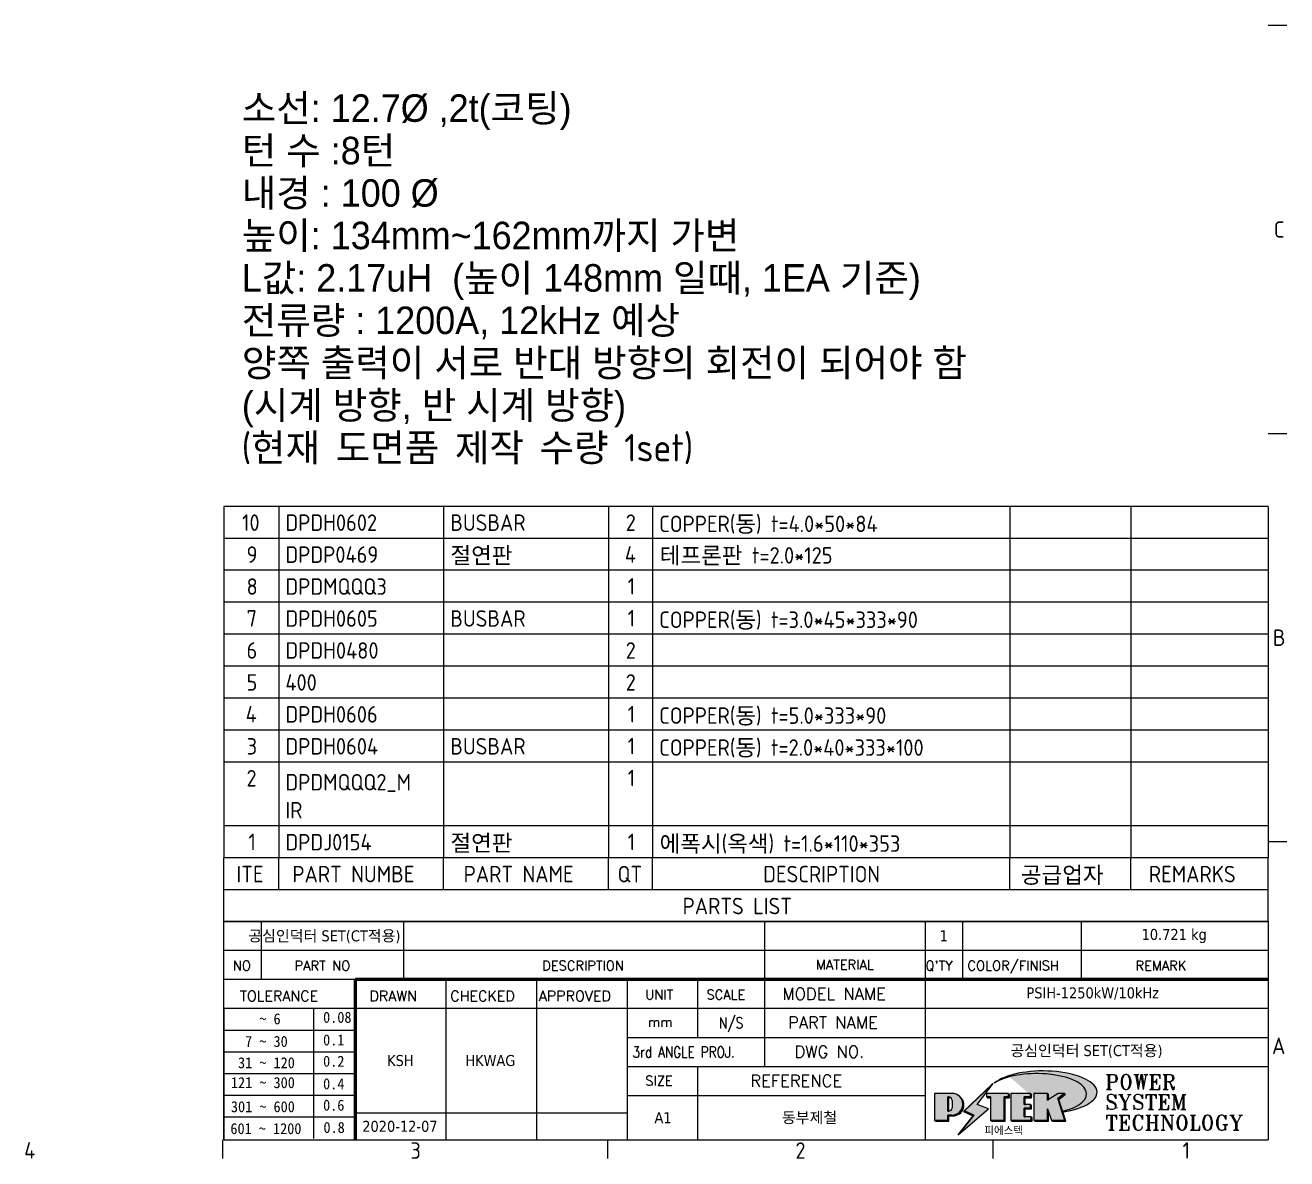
# Model space of a CAD drawing. Header units: millimetres. Extents: x 0 to 2102, y 0 to 1485.
# Drawn here: x 1487 to 2061, y 41 to 557 of the extents above; entities that cross this region are included whole.
import ezdxf
from ezdxf.enums import TextEntityAlignment as Align

# ---------------------------------------------------------------- set-up
doc = ezdxf.new("R2010")
doc.units = ezdxf.units.MM
doc.header["$LTSCALE"] = 2.5
doc.layers.get('0').update_dxf_attribs({"color": 3, "lineweight": 5})
for name, color, linetype, lineweight in [('경계(ISO)', 7, 'Continuous', 5), ('기호(ISO)', 5, 'Continuous', 5), ('제목(ISO)', 5, 'Continuous', 5), ('해치(ISO)', 7, 'Continuous', 5)]:
    doc.layers.add(name, color=color, linetype=linetype, lineweight=lineweight)
doc.styles.add('HAN_291', font='')
doc.styles.add('HAN_370', font='', dxfattribs={"width": 2})
doc.styles.add('RC_284', font='ROMANC.shx')
doc.styles.add('RC_287', font='ROMANC.shx')
doc.styles.add('RC_292', font='ROMANC.shx')
doc.styles.add('ROMANT_294', font='romant.shx')
doc.styles.add('문자 텍스트_PSTEK_POSCO', font='isocp.shx')
doc.styles.add('텍스트 스타일198', font='tahoma.ttf')
doc.styles.add('텍스트 스타일333', font='ROMANC.shx', dxfattribs={"width": 0.800000011920929})
doc.styles.get('HAN_291').set_extended_font_data('GulimChe')
doc.styles.get('HAN_370').set_extended_font_data('GulimChe')

# ---------------------------------------------------------------- blocks, each defined once
blk = doc.blocks.new('경계 Default Border')
at = {"layer": '경계(ISO)'}
for p, q in [((820.9999847412109, 222.7499961853027), (824.4000244140625, 222.7499961853027)), ((820.9999847412109, 148.5000038146973), (824.4000244140625, 148.5000038146973)), ((820.9999847412109, 74.25000190734863), (824.4000244140625, 74.25000190734863)), ((630.7500076293945, 20), (630.7500076293945, 16.59999966621399)), ((700.8333587646484, 20), (700.8333587646484, 16.59999966621399)), ((770.9166717529297, 20), (770.9166717529297, 16.59999966621399))]:
    blk.add_line(p, q, dxfattribs=at)
at = {"layer": '경계(ISO)', "color": 2, "char_height": 3.00000011920929, "attachment_point": 7, "style": '문자 텍스트_PSTEK_POSCO'}
for s, insert in [('C', (822.0445395201643, 184.0963944559917)), ('B', (821.878270202895, 109.8463944559917)), ('A', (821.7144008173592, 35.61784856929444)), ('4', (594.6818034641451, 16.59999988079071)), ('3', (664.9602061896203, 16.57139439638704)), ('2', (735.0027394168841, 16.57139439638704)), ('1', (805.4443994374815, 16.59999988079071))]:
    blk.add_mtext(s, dxfattribs=dict(at, insert=insert))
blk = doc.blocks.new('제목 블록 PSTEK')
for color, points in [(252, [(317.2195697678507, 17.0593801673321), (322.0326348870767, 21.62682475217465), (322.2781991042243, 21.94392121864296), (317.0471853425802, 16.97985676345368), (318.7512090904202, 16.1899260703855), (316.0018030350395, 12.71868385740789), (316.3356552234328, 13.00206718743325), (318.9235935156908, 16.2694494742633)]), (5, [(321.6183518841322, 17.4193704504104), (319.5281351041078, 18.24969419629727), (322.4505835294948, 22.02344462252142), (317.2195697678507, 17.0593801673321), (318.9235935156908, 16.2694494742633), (316.1741874603099, 12.79820726128571)]), (1, [(324.4839107253602, 19.60711530335299), (325.2419748254881, 19.60711530335299), (325.2419748254881, 20.25857663940324), (321.2266040451076, 20.25857663940324), (321.2266040451076, 19.60711530335299), (321.9846681452406, 19.60711530335299), (321.9846681452406, 15.3430047401139), (324.4839107253602, 15.3430047401139)]), (252, [(321.9846681452406, 19.60711530335299), (321.4042753185749, 19.60711530335299), (321.4042753185749, 19.45905590879572), (321.9846681452406, 19.45905590879572)]), (252, [(324.6615819988275, 19.45905590879572), (325.4196460989604, 19.45905590879572), (325.4196460989604, 20.11051724484596), (325.2419748254881, 20.11051724484596), (325.2419748254881, 19.60711530335299), (324.4839107253602, 19.60711530335299), (324.4839107253602, 15.3430047401139), (322.1623394187076, 15.3430047401139), (322.1623394187076, 15.19494534555726), (324.6615819988275, 15.19494534555726)]), (1, [(329.2277337269622, 20.25857663940324), (325.65654113025, 20.25857663940324), (325.65654113025, 15.3430047401139), (329.3580259941756, 15.3430047401139), (329.3580259941756, 15.9944660761648), (328.1137701654877, 15.9944660761648), (328.1137701654877, 17.56360607323003), (329.2277337269622, 17.56360607323003), (329.2277337269622, 18.25543873810179), (328.1137701654877, 18.25543873810179), (328.1137701654877, 19.60711530335299), (329.2277337269622, 19.60711530335299)]), (252, [(328.2914414389548, 19.45905590879572), (329.4054050004294, 19.45905590879572), (329.4054050004294, 20.11051724484596), (329.2277337269622, 20.11051724484596), (329.2277337269622, 19.60711530335299), (328.1137701654877, 19.60711530335299), (328.1137701654877, 18.25543873810179), (328.2914414389548, 18.25543873810179)]), (1, [(332.3312149849806, 20.25857663940324), (329.8592894925411, 20.25857663940324), (329.8592894925411, 15.3430047401139), (332.3312149849806, 15.3430047401139), (332.3312149849806, 17.4318630164523), (333.0701931098801, 15.3430047401139), (335.4855464857051, 15.3430047401139), (334.2514536401189, 19.30614745124769), (335.4379594596742, 20.25857663940324), (334.3071782107978, 20.25857663940324), (332.3312149849806, 18.99741471888304)]), (252, [(332.5088862584528, 20.1105172448466), (332.3312149849806, 20.1105172448466), (332.3312149849806, 18.99741471888368), (332.5088862584528, 19.11081371413894)]), (252, [(335.6156307331414, 20.11051724484596), (335.2535118015555, 20.11051724484596), (334.2514536401189, 19.30614745124769), (335.4855464857051, 15.3430047401139), (333.1954852176545, 15.3430047401139), (333.2478643833523, 15.19494534555726), (335.6632177591723, 15.19494534555726), (334.4291249135862, 19.15808805669106)]), (252, [(328.2914414389548, 17.41554667867274), (329.4054050004294, 17.41554667867274), (329.4054050004294, 18.10737934354514), (329.2277337269622, 18.10737934354514), (329.2277337269622, 17.56360607323003), (328.1137701654877, 17.56360607323003), (328.1137701654877, 15.9944660761648), (328.2914414389548, 15.9944660761648)]), (252, [(332.5088862584528, 16.92964231796647), (332.3312149849806, 17.43186301645164), (332.3312149849806, 15.3430047401139), (330.0369607660135, 15.3430047401139), (330.0369607660135, 15.19494534555726), (332.5088862584528, 15.19494534555726)]), (252, [(329.5356972676428, 15.8464066816075), (329.3580259941756, 15.8464066816075), (329.3580259941756, 15.3430047401139), (325.8342124037171, 15.3430047401139), (325.8342124037171, 15.19494534555726), (329.5356972676428, 15.19494534555726)])]:
    blk.add_hatch(color=color).paths.add_polyline_path(points)
h = blk.add_hatch(color=1)
edge = h.paths.add_edge_path(flags=0)
edge.add_line((314.2242174273352, 19.60711530335299), (314.2242174273352, 17.00126995915134))
edge.add_line((314.2242174273352, 17.00126995915134), (314.3485873187598, 17.00126995915134))
edge.add_arc((314.3485873187598, 17.6527312952023), 0.6514613360509371, 270, 360)
edge.add_line((315.0000486548106, 17.6527312952023), (315.0000486548106, 18.95565396730211))
edge.add_arc((314.3485873187598, 18.95565396730212), 0.6514613360508712, 0, 90)
edge.add_line((314.3485873187598, 19.60711530335299), (314.2242174273352, 19.60711530335299))
edge = h.paths.add_edge_path()
edge.add_arc((314.9847713324306, 18.28938669179658), 1.969189947606664, 269.9999999999959, 450)
edge.add_line((314.9847713324306, 20.25857663940318), (311.7664314776902, 20.25857663940324))
edge.add_line((311.7664314776902, 20.25857663940324), (311.7664314776902, 15.3430047401139))
edge.add_line((311.7664314776902, 15.3430047401139), (314.2242174273352, 15.3430047401139))
edge.add_line((314.2242174273352, 15.3430047401139), (314.2242174273352, 16.32019674418991))
edge.add_line((314.2242174273352, 16.32019674418991), (314.9847713324307, 16.32019674418991))
h = blk.add_hatch(color=252)
edge = h.paths.add_edge_path()
edge.add_arc((314.9847713324309, 18.28938669179657), 1.969189947606666, 270, 406.8278729790604)
edge.add_arc((315.1624426058984, 18.1413272972396), 1.969189947606962, -90, 53.560984836317004, ccw=False)
edge.add_line((315.1624426058984, 16.17213734963263), (314.4018887008024, 16.17213734963263))
edge.add_line((314.4018887008024, 16.17213734963263), (314.4018887008024, 15.19494534555726))
edge.add_line((314.4018887008024, 15.19494534555726), (311.9441027511573, 15.19494534555726))
edge.add_line((311.9441027511573, 15.19494534555726), (311.9441027511573, 15.3430047401139))
edge.add_line((311.9441027511573, 15.3430047401139), (314.2242174273352, 15.3430047401139))
edge.add_line((314.2242174273352, 15.3430047401139), (314.2242174273352, 16.32019674418991))
edge.add_line((314.2242174273352, 16.32019674418991), (314.9847713324309, 16.32019674418991))
h = blk.add_hatch(color=252)
edge = h.paths.add_edge_path()
edge.add_line((314.4018887008024, 19.45905590879572), (314.5262585922315, 19.45905590879572))
edge.add_arc((314.5262585922314, 18.80759457274939), 0.6514613360463194, 60.4189348879147, 90.00000000000318, ccw=False)
edge.add_arc((314.3485873187602, 18.95565396730057), 0.6514613360524251, 39.96992292766206, 90.00000000009999)
edge.add_line((314.3485873187591, 19.60711530335307), (314.2242174273352, 19.60711530335298))
edge.add_line((314.2242174273352, 19.60711530335299), (314.2242174273352, 17.00126995915134))
edge.add_line((314.2242174273352, 17.00126995915134), (314.3485873187591, 17.00126995915134))
edge.add_arc((314.3485873187568, 17.652731295233), 0.6514613360816299, 270.0000000002, 274.6930825552478)
edge.add_line((314.4018887008024, 17.0034541317032), (314.4018887008024, 19.45905590879572))
at = {"layer": '해치(ISO)'}
h = blk.add_hatch(color=140, dxfattribs=at)
edge = h.paths.add_edge_path()
edge.add_ellipse((330.3660919371412, 20.15576403068321), major_axis=(9.100907360794343, 0), ratio=0.4069904968023172, start_angle=301.3098473703837, end_angle=507.7436900681698)
edge.add_ellipse((331.5340919371412, 20.4634168429492), major_axis=(-9.82350664112931, 0), ratio=0.3942600559756514, start_angle=111.51207141178469, end_angle=334.47025347086895, ccw=False)
edge.add_line((335.1363447531188, 16.8601935978785), (335.0955236905705, 16.99119398620872))
at = {"color": 180}
for p, q in [((182.475792979055, 11.79100474011392), (182.4757929790549, 51.56524660363496)), ((182.4757929790549, 51.56524660363496), (372.4757929537551, 51.56524660363496)), ((189.2651435055721, 51.56524660363496), (189.2651435055722, 41.00524660363494)), ((215.2152739891528, 41.00524660363494), (215.2152739891528, 51.56524660363496)), ((280.8758854511282, 51.56524660363496), (280.8758854511282, 41.00524660363494)), ((310.0881549537552, 51.56524660363496), (310.0881549537553, 41.00524660363494)), ((316.9044520275131, 51.56524660363496), (316.9044520275127, 41.00524660363494)), ((338.4566026226726, 51.56524660363496), (338.4566026226727, 41.00524660363494)), ((372.4757929537551, 51.56524660363496), (372.4757929537551, 11.79100474011389)), ((182.475792979055, 46.2852466036349), (372.4757929537551, 46.28524660363492)), ((182.475792979055, 41.00524660363493), (206.451475290024, 41.00524660363493)), ((222.9401812389276, 11.79100474011392), (222.9401812389276, 41.00524660363494)), ((239.4288871878316, 11.79100474011392), (239.4288871878316, 41.00524660363494)), ((255.9175931367356, 11.79100474011392), (255.9175931367356, 41.00524660363494)), ((268.6918866058747, 41.00524660363494), (268.6918866058747, 30.44524660363498)), ((280.8758854511282, 41.00524660363494), (280.8758854511282, 25.16524660363502)), ((310.088154953755, 41.00524660363494), (310.088154953755, 11.79100474011392)), ((182.475792979055, 35.72524660363497), (206.451475290024, 35.72524660363497)), ((198.8621818849491, 12.02524660363491), (198.8621818849491, 35.72524660363497)), ((206.451475290024, 35.72524660363497), (372.4757929537551, 35.72524660363497)), ((182.475792979055, 31.77524660363492), (206.451475290024, 31.77524660363492)), ((255.917593136736, 30.44524660363498), (372.4757929537552, 30.44524660363501)), ((182.475792979055, 27.82524660363487), (206.451475290024, 27.82524660363487)), ((182.475792979055, 23.87524660363505), (206.451475290024, 23.87524660363505)), ((255.9175931367359, 25.16524660363502), (372.4757929537552, 25.165246603635)), ((268.6918866058744, 25.16524660363502), (268.6918866058744, 11.79100474011392)), ((182.475792979055, 19.92524660363478), (206.451475290024, 19.92524660363478)), ((255.9175931367359, 19.88524660363481), (310.0881549537553, 19.88524660363481)), ((206.451475290024, 16.74100474011396), (255.9175931367359, 16.74100474011396)), ((182.475792979055, 15.97524660363496), (206.451475290024, 15.97524660363496)), ((182.475792979055, 11.79100474011392), (372.4757929537551, 11.79100474011389))]:
    blk.add_line(p, q, dxfattribs=at)
at = {"color": 7, "lineweight": 50}
for p, q in [((206.4514752900237, 11.79100474011392), (206.4514752900237, 41.00524660363494)), ((206.451475290024, 41.00524660363494), (372.4757929537551, 41.00524660363496))]:
    blk.add_line(p, q, dxfattribs=at)
at = {"color": 7}
for p, q in [((322.2781991042243, 21.94392121864296), (317.0471853425802, 16.97985676345368)), ((322.4505835294948, 22.02344462252142), (317.2195697678507, 17.0593801673321)), ((317.2195697678507, 17.0593801673321), (322.0326348870767, 21.62682475217465)), ((319.5281351041078, 18.24969419629727), (322.4505835294948, 22.02344462252142)), ((322.0326348870767, 21.62682475217465), (322.2781991042243, 21.94392121864296)), ((311.7664314776902, 20.25900474011391), (311.7664314776902, 15.34300474011391)), ((314.9847713324309, 20.25857663940324), (311.7664314776902, 20.25857663940324)), ((314.9847713324309, 20.25857663940324), (311.7664314776902, 20.25857663940324)), ((311.7664314776902, 20.25857663940324), (311.7664314776902, 15.3430047401139)), ((314.2242174273352, 17.00126995915134), (314.2242174273352, 19.60711530335299)), ((314.2242174273352, 19.60711530335299), (314.3485873187591, 19.60711530335299)), ((314.3485873187591, 19.60711530335299), (314.2242174273352, 19.60711530335299)), ((314.2242174273352, 19.60711530335299), (314.2242174273352, 17.00126995915134)), ((314.2242174273352, 17.00126995915134), (314.2242174273352, 19.60711530335299)), ((314.2242174273352, 19.60711530335299), (314.3485873187591, 19.60711530335299)), ((314.4018887008024, 19.45905590879572), (314.5262585922314, 19.45905590879572)), ((314.4018887008024, 17.0034541317032), (314.4018887008024, 19.45905590879572)), ((315.0000486548106, 18.95565396730275), (315.0000486548106, 17.65273129520161)), ((315.0000486548106, 18.95565396730275), (315.0000486548106, 17.65273129520161)), ((325.2419748254881, 20.25857663940324), (321.2266040451076, 20.25857663940324)), ((321.2266040451076, 20.25857663940324), (321.2266040451076, 19.60711530335299)), ((325.2419748254881, 20.25857663940324), (321.2266040451076, 20.25857663940324)), ((321.2266040451076, 20.25857663940324), (321.2266040451076, 19.60711530335299)), ((321.2266040451076, 19.60711530335299), (321.9846681452406, 19.60711530335299)), ((321.2266040451076, 19.60711530335299), (321.9846681452406, 19.60711530335299)), ((321.4042753185749, 19.60711530335299), (321.4042753185749, 19.45905590879572)), ((321.9846681452406, 19.60711530335299), (321.4042753185749, 19.60711530335299)), ((321.4042753185749, 19.45905590879572), (321.9846681452406, 19.45905590879572)), ((321.9846681452406, 19.60711530335299), (321.9846681452406, 15.3430047401139)), ((321.9846681452406, 19.45905590879572), (321.9846681452406, 19.60711530335299)), ((321.9846681452406, 19.60711530335299), (321.9846681452406, 15.3430047401139)), ((324.4839107253602, 19.60711530335299), (325.2419748254881, 19.60711530335299)), ((324.4839107253602, 15.3430047401139), (324.4839107253602, 19.60711530335299)), ((325.2419748254881, 19.60711530335299), (324.4839107253602, 19.60711530335299)), ((324.4839107253602, 19.60711530335299), (324.4839107253602, 15.3430047401139)), ((324.4839107253602, 19.60711530335299), (325.2419748254881, 19.60711530335299)), ((324.4839107253602, 15.3430047401139), (324.4839107253602, 19.60711530335299)), ((324.6615819988275, 19.45905590879572), (325.4196460989604, 19.45905590879572)), ((324.6615819988275, 15.19494534555726), (324.6615819988275, 19.45905590879572)), ((325.2419748254881, 19.60711530335299), (325.2419748254881, 20.25857663940324)), ((325.2419748254881, 19.60711530335299), (325.2419748254881, 20.25857663940324)), ((325.4196460989604, 20.11051724484596), (325.2419748254881, 20.11051724484596)), ((325.2419748254881, 20.11051724484596), (325.2419748254881, 19.60711530335299)), ((325.4196460989604, 19.45905590879572), (325.4196460989604, 20.11051724484596)), ((329.2277337269622, 20.25857663940324), (325.65654113025, 20.25857663940324)), ((325.65654113025, 20.25857663940324), (325.65654113025, 15.3430047401139)), ((325.65654113025, 20.25857663940324), (325.65654113025, 15.3430047401139)), ((329.2277337269622, 20.25857663940324), (325.65654113025, 20.25857663940324)), ((328.1137701654877, 18.25543873810179), (328.1137701654877, 19.60711530335299)), ((328.1137701654877, 19.60711530335299), (329.2277337269622, 19.60711530335299)), ((329.2277337269622, 19.60711530335299), (328.1137701654877, 19.60711530335299)), ((328.1137701654877, 19.60711530335299), (328.1137701654877, 18.25543873810179)), ((328.1137701654877, 18.25543873810179), (328.1137701654877, 19.60711530335299)), ((328.1137701654877, 19.60711530335299), (329.2277337269622, 19.60711530335299)), ((328.2914414389548, 18.25543873810179), (328.2914414389548, 19.45905590879572)), ((328.2914414389548, 19.45905590879572), (329.4054050004294, 19.45905590879572)), ((329.2277337269622, 19.60711530335299), (329.2277337269622, 20.25857663940324)), ((329.2277337269622, 19.60711530335299), (329.2277337269622, 20.25857663940324)), ((329.4054050004294, 20.11051724484596), (329.2277337269622, 20.11051724484596)), ((329.2277337269622, 20.11051724484596), (329.2277337269622, 19.60711530335299)), ((329.4054050004294, 19.45905590879572), (329.4054050004294, 20.11051724484596)), ((332.3312149849806, 20.25857663940324), (329.8592894925411, 20.25857663940324)), ((329.8592894925411, 20.25857663940324), (329.8592894925411, 15.3430047401139)), ((329.8592894925411, 20.25857663940324), (329.8592894925411, 15.3430047401139)), ((332.3312149849806, 20.25857663940324), (329.8592894925411, 20.25857663940324)), ((334.3071782107978, 20.25857663940324), (332.3312149849806, 18.99741471888304)), ((332.3312149849806, 18.99741471888304), (332.3312149849806, 20.25857663940324)), ((334.3071782107978, 20.25857663940324), (332.3312149849806, 18.99741471888304)), ((332.3312149849806, 18.99741471888304), (332.3312149849806, 20.25857663940324)), ((332.5088862584528, 20.1105172448466), (332.3312149849806, 20.1105172448466)), ((332.3312149849806, 20.1105172448466), (332.3312149849806, 18.99741471888368)), ((332.3312149849806, 18.99741471888368), (332.5088862584528, 19.11081371413894)), ((332.5088862584528, 19.11081371413894), (332.5088862584528, 20.1105172448466)), ((334.2514536401189, 19.30614745124769), (335.4379594596742, 20.25857663940324)), ((334.2514536401189, 19.30614745124769), (335.4379594596742, 20.25857663940324)), ((335.2535118015555, 20.11051724484596), (334.2514536401189, 19.30614745124769)), ((335.4855464857051, 15.3430047401139), (334.2514536401189, 19.30614745124769)), ((334.2514536401189, 19.30614745124769), (335.4855464857051, 15.3430047401139)), ((335.4855464857051, 15.3430047401139), (334.2514536401189, 19.30614745124769)), ((335.4379594596742, 20.25857663940324), (334.3071782107978, 20.25857663940324)), ((335.4379594596742, 20.25857663940324), (334.3071782107978, 20.25857663940324)), ((334.4291249135862, 19.15808805669104), (335.6156307331414, 20.11051724484596)), ((335.6632177591723, 15.19494534555726), (334.4291249135862, 19.15808805669104)), ((335.6156307331414, 20.11051724484596), (335.2535118015555, 20.11051724484596)), ((314.3485873187591, 17.00126995915134), (314.2242174273352, 17.00126995915134)), ((314.2242174273352, 17.00126995915134), (314.3485873187591, 17.00126995915134)), ((314.3485873187591, 17.00126995915134), (314.2242174273352, 17.00126995915134)), ((314.2242174273352, 16.32019674418991), (314.9847713324309, 16.32019674418991)), ((314.2242174273352, 15.3430047401139), (314.2242174273352, 16.32019674418991)), ((314.9847713324309, 16.32019674418991), (314.2242174273352, 16.32019674418991)), ((314.2242174273352, 16.32019674418991), (314.2242174273352, 15.3430047401139)), ((314.2242174273352, 16.32019674418991), (314.9847713324309, 16.32019674418991)), ((314.2242174273352, 15.3430047401139), (314.2242174273352, 16.32019674418991)), ((314.4018887008024, 16.17213734963263), (315.162442605898, 16.17213734963263)), ((314.4018887008024, 15.19494534555726), (314.4018887008024, 16.17213734963263)), ((318.7512090904202, 16.1899260703855), (316.0018030350395, 12.71868385740789)), ((316.1741874603099, 12.79820726128571), (321.6183518841322, 17.4193704504104)), ((318.9235935156908, 16.2694494742633), (316.1741874603099, 12.79820726128571)), ((316.3356552234328, 13.00206718743325), (318.9235935156908, 16.2694494742633)), ((317.0471853425802, 16.97985676345368), (318.7512090904202, 16.1899260703855)), ((318.9235935156908, 16.2694494742633), (317.2195697678507, 17.0593801673321)), ((317.2195697678507, 17.0593801673321), (318.9235935156908, 16.2694494742633)), ((321.6183518841322, 17.4193704504104), (319.5281351041078, 18.24969419629727)), ((329.2277337269622, 18.25543873810179), (328.1137701654877, 18.25543873810179)), ((328.1137701654877, 18.25543873810179), (328.2914414389548, 18.25543873810179)), ((329.2277337269622, 18.25543873810179), (328.1137701654877, 18.25543873810179)), ((328.1137701654877, 17.56360607323003), (329.2277337269622, 17.56360607323003)), ((328.1137701654877, 15.9944660761648), (328.1137701654877, 17.56360607323003)), ((329.2277337269622, 17.56360607323003), (328.1137701654877, 17.56360607323003)), ((328.1137701654877, 17.56360607323003), (328.1137701654877, 15.9944660761648)), ((328.1137701654877, 17.56360607323003), (329.2277337269622, 17.56360607323003)), ((328.1137701654877, 15.9944660761648), (328.1137701654877, 17.56360607323003)), ((328.2914414389548, 15.9944660761648), (328.2914414389548, 17.41554667867274)), ((328.2914414389548, 17.41554667867274), (329.4054050004294, 17.41554667867274)), ((329.2277337269622, 17.56360607323003), (329.2277337269622, 18.25543873810179)), ((329.2277337269622, 17.56360607323003), (329.2277337269622, 18.25543873810179)), ((329.4054050004294, 18.10737934354514), (329.2277337269622, 18.10737934354514)), ((329.2277337269622, 18.10737934354514), (329.2277337269622, 17.56360607323003)), ((329.4054050004294, 17.41554667867274), (329.4054050004294, 18.10737934354514)), ((332.3312149849806, 17.4318630164523), (333.0701931098801, 15.3430047401139)), ((332.3312149849806, 15.3430047401139), (332.3312149849806, 17.4318630164523)), ((332.5088862584528, 16.92964231796647), (332.3312149849806, 17.43186301645164)), ((332.3312149849806, 17.43186301645164), (332.3312149849806, 15.3430047401139)), ((332.3312149849806, 17.4318630164523), (333.0701931098801, 15.3430047401139)), ((332.3312149849806, 15.3430047401139), (332.3312149849806, 17.4318630164523)), ((332.5088862584528, 15.19494534555726), (332.5088862584528, 16.92964231796647)), ((345.0447381189468, 17.50375595811051), (344.9867755289346, 17.689895936919)), ((311.7664314776902, 15.3430047401139), (314.2242174273352, 15.3430047401139)), ((311.7664314776902, 15.3430047401139), (314.2242174273352, 15.3430047401139)), ((314.2242174273352, 15.3430047401139), (311.9441027511573, 15.3430047401139)), ((311.9441027511573, 15.3430047401139), (311.9441027511573, 15.19494534555726)), ((311.9441027511573, 15.19494534555726), (314.4018887008024, 15.19494534555726)), ((321.9846681452406, 15.3430047401139), (324.4839107253602, 15.3430047401139)), ((321.9846681452406, 15.3430047401139), (324.4839107253602, 15.3430047401139)), ((324.4839107253602, 15.3430047401139), (322.1623394187076, 15.3430047401139)), ((322.1623394187076, 15.3430047401139), (322.1623394187076, 15.19494534555726)), ((322.1623394187076, 15.19494534555726), (324.6615819988275, 15.19494534555726)), ((325.65654113025, 15.3430047401139), (329.3580259941756, 15.3430047401139)), ((325.65654113025, 15.3430047401139), (329.3580259941756, 15.3430047401139)), ((329.3580259941756, 15.3430047401139), (325.8342124037171, 15.3430047401139)), ((325.8342124037171, 15.3430047401139), (325.8342124037171, 15.19494534555726)), ((325.8342124037171, 15.19494534555726), (329.5356972676428, 15.19494534555726)), ((329.3580259941756, 15.9944660761648), (328.1137701654877, 15.9944660761648)), ((328.1137701654877, 15.9944660761648), (328.2914414389548, 15.9944660761648)), ((329.3580259941756, 15.9944660761648), (328.1137701654877, 15.9944660761648)), ((329.3580259941756, 15.3430047401139), (329.3580259941756, 15.9944660761648)), ((329.3580259941756, 15.3430047401139), (329.3580259941756, 15.9944660761648)), ((329.5356972676428, 15.8464066816075), (329.3580259941756, 15.8464066816075)), ((329.3580259941756, 15.8464066816075), (329.3580259941756, 15.3430047401139)), ((329.5356972676428, 15.19494534555726), (329.5356972676428, 15.8464066816075)), ((329.8592894925411, 15.3430047401139), (332.3312149849806, 15.3430047401139)), ((329.8592894925411, 15.3430047401139), (332.3312149849806, 15.3430047401139)), ((332.3312149849806, 15.3430047401139), (330.0369607660135, 15.3430047401139)), ((330.0369607660135, 15.3430047401139), (330.0369607660135, 15.19494534555726)), ((330.0369607660135, 15.19494534555726), (332.5088862584528, 15.19494534555726)), ((333.0701931098801, 15.3430047401139), (335.4855464857051, 15.3430047401139)), ((333.0701931098801, 15.3430047401139), (335.4855464857051, 15.3430047401139)), ((335.4855464857051, 15.3430047401139), (333.1954852176545, 15.3430047401139)), ((333.1954852176545, 15.3430047401139), (333.2478643833523, 15.19494534555726)), ((333.2478643833523, 15.19494534555726), (335.6632177591723, 15.19494534555726)), ((316.0018030350395, 12.71868385740789), (316.3356552234328, 13.00206718743325))]:
    blk.add_line(p, q, dxfattribs=at)
at = {"color": 5}
for p, q in [((322.4505835294948, 22.02344462252142), (317.2195697678507, 17.0593801673321)), ((319.5281351041078, 18.24969419629727), (322.4505835294948, 22.02344462252142)), ((316.1741874603099, 12.79820726128571), (321.6183518841322, 17.4193704504104)), ((318.9235935156908, 16.2694494742633), (316.1741874603099, 12.79820726128571)), ((317.2195697678507, 17.0593801673321), (318.9235935156908, 16.2694494742633)), ((321.6183518841322, 17.4193704504104), (319.5281351041078, 18.24969419629727))]:
    blk.add_line(p, q, dxfattribs=at)
at = {"color": 1}
for p, q in [((314.9847713324309, 20.25857663940324), (311.7664314776902, 20.25857663940324)), ((311.7664314776902, 20.25857663940324), (311.7664314776902, 15.3430047401139)), ((314.2242174273352, 17.00126995915134), (314.2242174273352, 19.60711530335299)), ((314.2242174273352, 19.60711530335299), (314.3485873187591, 19.60711530335299)), ((315.0000486548106, 18.95565396730275), (315.0000486548106, 17.65273129520161)), ((325.2419748254881, 20.25857663940324), (321.2266040451076, 20.25857663940324)), ((321.2266040451076, 20.25857663940324), (321.2266040451076, 19.60711530335299)), ((321.2266040451076, 19.60711530335299), (321.9846681452406, 19.60711530335299)), ((321.9846681452406, 19.60711530335299), (321.9846681452406, 15.3430047401139)), ((324.4839107253602, 19.60711530335299), (325.2419748254881, 19.60711530335299)), ((324.4839107253602, 15.3430047401139), (324.4839107253602, 19.60711530335299)), ((325.2419748254881, 19.60711530335299), (325.2419748254881, 20.25857663940324)), ((329.2277337269622, 20.25857663940324), (325.65654113025, 20.25857663940324)), ((325.65654113025, 20.25857663940324), (325.65654113025, 15.3430047401139)), ((328.1137701654877, 18.25543873810179), (328.1137701654877, 19.60711530335299)), ((328.1137701654877, 19.60711530335299), (329.2277337269622, 19.60711530335299)), ((329.2277337269622, 19.60711530335299), (329.2277337269622, 20.25857663940324)), ((332.3312149849806, 20.25857663940324), (329.8592894925411, 20.25857663940324)), ((329.8592894925411, 20.25857663940324), (329.8592894925411, 15.3430047401139)), ((334.3071782107978, 20.25857663940324), (332.3312149849806, 18.99741471888304)), ((332.3312149849806, 18.99741471888304), (332.3312149849806, 20.25857663940324)), ((334.2514536401189, 19.30614745124769), (335.4379594596742, 20.25857663940324)), ((335.4855464857051, 15.3430047401139), (334.2514536401189, 19.30614745124769)), ((335.4379594596742, 20.25857663940324), (334.3071782107978, 20.25857663940324)), ((314.3485873187591, 17.00126995915134), (314.2242174273352, 17.00126995915134)), ((314.2242174273352, 16.32019674418991), (314.9847713324309, 16.32019674418991)), ((314.2242174273352, 15.3430047401139), (314.2242174273352, 16.32019674418991)), ((329.2277337269622, 18.25543873810179), (328.1137701654877, 18.25543873810179)), ((328.1137701654877, 17.56360607323003), (329.2277337269622, 17.56360607323003)), ((328.1137701654877, 15.9944660761648), (328.1137701654877, 17.56360607323003)), ((329.2277337269622, 17.56360607323003), (329.2277337269622, 18.25543873810179)), ((332.3312149849806, 17.4318630164523), (333.0701931098801, 15.3430047401139)), ((332.3312149849806, 15.3430047401139), (332.3312149849806, 17.4318630164523)), ((311.7664314776902, 15.3430047401139), (314.2242174273352, 15.3430047401139)), ((321.9846681452406, 15.3430047401139), (324.4839107253602, 15.3430047401139)), ((325.65654113025, 15.3430047401139), (329.3580259941756, 15.3430047401139)), ((329.3580259941756, 15.9944660761648), (328.1137701654877, 15.9944660761648)), ((329.3580259941756, 15.3430047401139), (329.3580259941756, 15.9944660761648)), ((329.8592894925411, 15.3430047401139), (332.3312149849806, 15.3430047401139)), ((333.0701931098801, 15.3430047401139), (335.4855464857051, 15.3430047401139))]:
    blk.add_line(p, q, dxfattribs=at)
at = {"color": 7}
for centre, radius, start, end in [((314.3485873187598, 18.95565396730211), 0.6514613360508712, 0, 90), ((314.3485873187602, 18.95565396730057), 0.6514613360524251, 39.96992292766117, 90), ((314.3485873187598, 18.95565396730212), 0.6514613360508712, 0, 90), ((314.5262585922314, 18.80759457274939), 0.6514613360463193, 60.41893488791137, 90), ((314.9847713324309, 18.28938669179658), 1.969189947606665, 270, 90), ((314.9847713324309, 18.28938669179658), 1.969189947606665, 270, 90), ((314.9847713324307, 18.2893866917965), 1.969189947606594, 270, 46.82787297909833), ((315.1624426058984, 18.1413272972396), 1.969189947606961, 270, 53.56098483636067), ((314.3485873187597, 17.65273129520228), 0.6514613360509381, 270, 0), ((314.3485873187598, 17.6527312952023), 0.6514613360509381, 270, 0), ((314.3485873187568, 17.652731295233), 0.6514613360816299, 270, 274.6930825552478)]:
    blk.add_arc(centre, radius, start, end, dxfattribs=at)
at = {"color": 1}
for centre, radius, start, end in [((314.3485873187598, 18.95565396730211), 0.6514613360508712, 0, 90), ((314.9847713324309, 18.28938669179657), 1.969189947606665, 270, 90), ((314.3485873187598, 17.6527312952023), 0.6514613360509381, 270, 0)]:
    blk.add_arc(centre, radius, start, end, dxfattribs=at)
at = {"layer": '제목(ISO)', "lineweight": 18}
blk.add_line((182.475792979055, 35.72500474011393), (182.475792979055, 11.79100474011392), dxfattribs=at)
at = {"layer": '제목(ISO)'}
for p, q in [((322.2781991042243, 21.94392121864296), (317.0471853425802, 16.97985676345368)), ((322.4505835294948, 22.02344462252142), (317.2195697678507, 17.0593801673321)), ((317.2195697678507, 17.0593801673321), (322.0326348870767, 21.62682475217465)), ((319.5281351041078, 18.24969419629727), (322.4505835294948, 22.02344462252142)), ((322.0326348870767, 21.62682475217465), (322.2781991042243, 21.94392121864296)), ((314.9847713324306, 20.25857663940324), (311.7664314776902, 20.25857663940324)), ((311.7664314776902, 20.25857663940324), (311.7664314776902, 15.3430047401139)), ((314.2242174273352, 17.00126995915134), (314.2242174273352, 19.60711530335299)), ((314.2242174273352, 19.60711530335299), (314.3485873187598, 19.60711530335299)), ((314.3485873187591, 19.60711530335299), (314.2242174273352, 19.60711530335299)), ((314.2242174273352, 19.60711530335299), (314.2242174273352, 17.00126995915134)), ((314.4018887008024, 19.45905590879572), (314.5262585922314, 19.45905590879572)), ((314.4018887008024, 17.0034541317032), (314.4018887008024, 19.45905590879572)), ((315.0000486548106, 18.95565396730211), (315.0000486548106, 17.6527312952023)), ((325.2419748254881, 20.25857663940324), (321.2266040451076, 20.25857663940324)), ((321.2266040451076, 20.25857663940324), (321.2266040451076, 19.60711530335299)), ((321.2266040451076, 19.60711530335299), (321.9846681452406, 19.60711530335299)), ((321.9846681452406, 19.60711530335299), (321.4042753185749, 19.60711530335299)), ((321.4042753185749, 19.60711530335299), (321.4042753185749, 19.45905590879572)), ((321.4042753185749, 19.45905590879572), (321.9846681452406, 19.45905590879572)), ((321.9846681452406, 19.60711530335299), (321.9846681452406, 15.3430047401139)), ((321.9846681452406, 19.45905590879572), (321.9846681452406, 19.60711530335299)), ((324.4839107253602, 19.60711530335299), (325.2419748254881, 19.60711530335299)), ((324.4839107253602, 15.3430047401139), (324.4839107253602, 19.60711530335299)), ((325.2419748254881, 19.60711530335299), (324.4839107253602, 19.60711530335299)), ((324.4839107253602, 19.60711530335299), (324.4839107253602, 15.3430047401139)), ((324.6615819988275, 19.45905590879572), (325.4196460989604, 19.45905590879572)), ((324.6615819988275, 15.19494534555726), (324.6615819988275, 19.45905590879572)), ((325.2419748254881, 19.60711530335299), (325.2419748254881, 20.25857663940324)), ((325.4196460989604, 20.11051724484596), (325.2419748254881, 20.11051724484596)), ((325.2419748254881, 20.11051724484596), (325.2419748254881, 19.60711530335299)), ((325.4196460989604, 19.45905590879572), (325.4196460989604, 20.11051724484596)), ((329.2277337269622, 20.25857663940324), (325.65654113025, 20.25857663940324)), ((325.65654113025, 20.25857663940324), (325.65654113025, 15.3430047401139)), ((328.1137701654877, 18.25543873810179), (328.1137701654877, 19.60711530335299)), ((328.1137701654877, 19.60711530335299), (329.2277337269622, 19.60711530335299)), ((329.2277337269622, 19.60711530335299), (328.1137701654877, 19.60711530335299)), ((328.1137701654877, 19.60711530335299), (328.1137701654877, 18.25543873810179)), ((328.2914414389548, 19.45905590879572), (329.4054050004294, 19.45905590879572)), ((328.2914414389548, 18.25543873810179), (328.2914414389548, 19.45905590879572)), ((329.2277337269622, 19.60711530335299), (329.2277337269622, 20.25857663940324)), ((329.4054050004294, 20.11051724484596), (329.2277337269622, 20.11051724484596)), ((329.2277337269622, 20.11051724484596), (329.2277337269622, 19.60711530335299)), ((329.4054050004294, 19.45905590879572), (329.4054050004294, 20.11051724484596)), ((332.3312149849806, 20.25857663940324), (329.8592894925411, 20.25857663940324)), ((329.8592894925411, 20.25857663940324), (329.8592894925411, 15.3430047401139)), ((334.3071782107978, 20.25857663940324), (332.3312149849806, 18.99741471888304)), ((332.3312149849806, 18.99741471888304), (332.3312149849806, 20.25857663940324)), ((332.5088862584528, 20.1105172448466), (332.3312149849806, 20.1105172448466)), ((332.3312149849806, 20.1105172448466), (332.3312149849806, 18.99741471888368)), ((332.3312149849806, 18.99741471888368), (332.5088862584528, 19.11081371413894)), ((332.5088862584528, 19.11081371413894), (332.5088862584528, 20.1105172448466)), ((334.2514536401189, 19.30614745124769), (335.4379594596742, 20.25857663940324)), ((335.2535118015555, 20.11051724484596), (334.2514536401189, 19.30614745124769)), ((335.4855464857051, 15.3430047401139), (334.2514536401189, 19.30614745124769)), ((334.2514536401189, 19.30614745124769), (335.4855464857051, 15.3430047401139)), ((335.4379594596742, 20.25857663940324), (334.3071782107978, 20.25857663940324)), ((334.4291249135862, 19.15808805669106), (335.6156307331414, 20.11051724484596)), ((335.6632177591723, 15.19494534555726), (334.4291249135862, 19.15808805669106)), ((335.6156307331414, 20.11051724484596), (335.2535118015555, 20.11051724484596)), ((314.3485873187598, 17.00126995915134), (314.2242174273352, 17.00126995915134)), ((314.2242174273352, 17.00126995915134), (314.3485873187591, 17.00126995915134)), ((314.2242174273352, 15.3430047401139), (314.2242174273352, 16.32019674418991)), ((314.2242174273352, 16.32019674418991), (314.9847713324307, 16.32019674418991)), ((314.9847713324309, 16.32019674418991), (314.2242174273352, 16.32019674418991)), ((314.2242174273352, 16.32019674418991), (314.2242174273352, 15.3430047401139)), ((314.4018887008024, 15.19494534555726), (314.4018887008024, 16.17213734963263)), ((314.4018887008024, 16.17213734963263), (315.1624426058984, 16.17213734963263)), ((318.7512090904202, 16.1899260703855), (316.0018030350395, 12.71868385740789)), ((316.1741874603099, 12.79820726128571), (321.6183518841322, 17.4193704504104)), ((318.9235935156908, 16.2694494742633), (316.1741874603099, 12.79820726128571)), ((316.3356552234328, 13.00206718743325), (318.9235935156908, 16.2694494742633)), ((317.0471853425802, 16.97985676345368), (318.7512090904202, 16.1899260703855)), ((317.2195697678507, 17.0593801673321), (318.9235935156908, 16.2694494742633)), ((318.9235935156908, 16.2694494742633), (317.2195697678507, 17.0593801673321)), ((321.6183518841322, 17.4193704504104), (319.5281351041078, 18.24969419629727)), ((329.2277337269622, 18.25543873810179), (328.1137701654877, 18.25543873810179)), ((328.1137701654877, 18.25543873810179), (328.2914414389548, 18.25543873810179)), ((328.1137701654877, 15.9944660761648), (328.1137701654877, 17.56360607323003)), ((328.1137701654877, 17.56360607323003), (329.2277337269622, 17.56360607323003)), ((329.2277337269622, 17.56360607323003), (328.1137701654877, 17.56360607323003)), ((328.1137701654877, 17.56360607323003), (328.1137701654877, 15.9944660761648)), ((328.2914414389548, 17.41554667867274), (329.4054050004294, 17.41554667867274)), ((328.2914414389548, 15.9944660761648), (328.2914414389548, 17.41554667867274)), ((329.2277337269622, 17.56360607323003), (329.2277337269622, 18.25543873810179)), ((329.4054050004294, 18.10737934354514), (329.2277337269622, 18.10737934354514)), ((329.2277337269622, 18.10737934354514), (329.2277337269622, 17.56360607323003)), ((329.4054050004294, 17.41554667867274), (329.4054050004294, 18.10737934354514)), ((332.3312149849806, 15.3430047401139), (332.3312149849806, 17.4318630164523)), ((332.3312149849806, 17.4318630164523), (333.0701931098801, 15.3430047401139)), ((332.5088862584528, 16.92964231796647), (332.3312149849806, 17.43186301645164)), ((332.3312149849806, 17.43186301645164), (332.3312149849806, 15.3430047401139)), ((332.5088862584528, 15.19494534555726), (332.5088862584528, 16.92964231796647)), ((311.7664314776902, 15.3430047401139), (314.2242174273352, 15.3430047401139)), ((314.2242174273352, 15.3430047401139), (311.9441027511573, 15.3430047401139)), ((311.9441027511573, 15.3430047401139), (311.9441027511573, 15.19494534555726)), ((311.9441027511573, 15.19494534555726), (314.4018887008024, 15.19494534555726)), ((321.9846681452406, 15.3430047401139), (324.4839107253602, 15.3430047401139)), ((324.4839107253602, 15.3430047401139), (322.1623394187076, 15.3430047401139)), ((322.1623394187076, 15.3430047401139), (322.1623394187076, 15.19494534555726)), ((322.1623394187076, 15.19494534555726), (324.6615819988275, 15.19494534555726)), ((325.65654113025, 15.3430047401139), (329.3580259941756, 15.3430047401139)), ((329.3580259941756, 15.3430047401139), (325.8342124037171, 15.3430047401139)), ((325.8342124037171, 15.3430047401139), (325.8342124037171, 15.19494534555726)), ((325.8342124037171, 15.19494534555726), (329.5356972676428, 15.19494534555726)), ((329.3580259941756, 15.9944660761648), (328.1137701654877, 15.9944660761648)), ((328.1137701654877, 15.9944660761648), (328.2914414389548, 15.9944660761648)), ((329.3580259941756, 15.3430047401139), (329.3580259941756, 15.9944660761648)), ((329.5356972676428, 15.8464066816075), (329.3580259941756, 15.8464066816075)), ((329.3580259941756, 15.8464066816075), (329.3580259941756, 15.3430047401139)), ((329.5356972676428, 15.19494534555726), (329.5356972676428, 15.8464066816075)), ((329.8592894925411, 15.3430047401139), (332.3312149849806, 15.3430047401139)), ((332.3312149849806, 15.3430047401139), (330.0369607660135, 15.3430047401139)), ((330.0369607660135, 15.3430047401139), (330.0369607660135, 15.19494534555726)), ((330.0369607660135, 15.19494534555726), (332.5088862584528, 15.19494534555726)), ((333.0701931098801, 15.3430047401139), (335.4855464857051, 15.3430047401139)), ((335.4855464857051, 15.3430047401139), (333.1954852176545, 15.3430047401139)), ((333.1954852176545, 15.3430047401139), (333.2478643833523, 15.19494534555726)), ((333.2478643833523, 15.19494534555726), (335.6632177591723, 15.19494534555726)), ((316.0018030350395, 12.71868385740789), (316.3356552234328, 13.00206718743325))]:
    blk.add_line(p, q, dxfattribs=at)
at = {"layer": '제목(ISO)', "color": 4}
blk.add_line((335.1363447531188, 16.8601935978785), (335.0955236905705, 16.99119398620872), dxfattribs=at)
at = {"layer": '제목(ISO)'}
for centre, radius, start, end in [((314.3485873187598, 18.95565396730212), 0.6514613360508712, 0, 90), ((314.3485873187602, 18.95565396730057), 0.6514613360524251, 39.96992292766117, 90), ((314.5262585922314, 18.80759457274939), 0.6514613360463193, 60.41893488791137, 90), ((314.9847713324306, 18.28938669179658), 1.969189947606664, 46.82787297909431, 90), ((314.9847713324307, 18.2893866917965), 1.969189947606594, 270, 46.82787297909833), ((314.9847713324309, 18.28938669179657), 1.969189947606666, 270, 46.8278729790603), ((315.1624426058984, 18.1413272972396), 1.969189947606962, 270, 53.56098483631701), ((314.3485873187598, 17.6527312952023), 0.6514613360509371, 270, 0), ((314.3485873187568, 17.652731295233), 0.6514613360816299, 270, 274.6930825552478)]:
    blk.add_arc(centre, radius, start, end, dxfattribs=at)
at = {"layer": '제목(ISO)', "color": 4}
for centre, major_axis, ratio, start_param, end_param in [((331.5340919371412, 20.4634168429492), (9.82350664112931, 0), 0.3942600559756514, 5.087845455444478, 8.97919982663645), ((330.3660919371412, 20.15576403068321), (9.100907360794343, 0), 0.4069904968023172, 5.258848905294775, 8.861799147915196)]:
    blk.add_ellipse(centre, major_axis=major_axis, ratio=ratio, start_param=start_param, end_param=end_param, dxfattribs=at)
at = {"color": 2}
for s, height, style, p in [('NO', 1.742399930953979, 'RC_284', (184.135398793432, 42.62317362549192)), ('PART NO', 1.742399930953979, 'RC_284', (195.3359407378685, 42.62317362549192)), ('DESCRIPTION', 1.742399930953979, 'RC_284', (240.4025565652523, 42.62317362549192)), ("Q'TY", 1.742399930953979, 'RC_284', (310.1440786515383, 42.62317362549192)), ('COLOR/FINISH', 1.742399930953979, 'RC_284', (317.7725341324144, 42.62317362549192)), ('REMARK', 1.742399930953979, 'RC_284', (348.346649953877, 42.62317362549192)), ('UNIT', 1.742399930953979, 'RC_284', (259.1652673287452, 37.34317362549218)), ('SCALE', 1.742399930953979, 'RC_284', (270.2934779252897, 37.34317362549218)), ('MODEL NAME', 2.178000062704086, 'RC_292', (284.096330289083, 37.25462520371384)), (' TOLERANCE', 1.899999976158142, 'RC_287', (184.0872874387979, 37.00893196870329)), ('DRAWN', 1.899999976158142, 'RC_287', (208.9766620976279, 37.00893196870329)), ('CHECKED', 1.899999976158142, 'RC_287', (223.6856844514997, 37.00893196870329)), ('APPROVED', 1.899999976158142, 'RC_287', (239.7795453577791, 37.00893196870329)), ('    ~ 6', 2.000000029802322, 'HAN_291', (183.7721304966814, 32.8176515608431)), ('0.08', 2.000000029802322, 'HAN_291', (200.5467345600617, 33.09873600004101)), ('mm', 1.742399930953979, 'RC_284', (259.6505418159997, 32.3543089683787)), ('PART NAME', 2.178000062704086, 'RC_292', (285.1416959765849, 32.03045329421792)), ('  7 ~ 30', 2.000000029802322, 'HAN_291', (183.7721304966814, 28.70538114822415)), ('0.1', 2.000000029802322, 'HAN_291', (200.5467345600617, 28.98646558742206)), (' DWG NO.', 2.178000062704086, 'RC_292', (284.8124284083233, 26.75045329421772)), (' 31 ~ 120', 2.000000029802322, 'HAN_291', (183.7721304966814, 24.82628181916237)), ('0.2', 2.000000029802322, 'HAN_291', (200.5467345600617, 25.10736625836028)), ('121 ~ 300', 2.000000029802322, 'HAN_291', (183.7721304966814, 21.21401206133254)), ('0.4', 2.000000029802322, 'HAN_291', (200.5467345600617, 20.99509650053045)), ('SIZE', 1.742399930953979, 'RC_284', (259.1652673287452, 21.69497768947366)), ('REFERENCE', 2.178000062704086, 'RC_292', (278.2741065029841, 21.43214925458022)), ('301 ~ 600', 2.000000029802322, 'HAN_291', (183.7721304966814, 16.83491273227077)), ('0.6', 2.000000029802322, 'HAN_291', (200.5467345600617, 17.11599717146868)), ('601 ~ 1200', 2.000000029802322, 'HAN_291', (183.6802025156883, 12.84759660881125)), ('0.8', 2.000000029802322, 'HAN_291', (200.6097246063884, 13.05732192299702))]:
    blk.add_text(s, height=height, dxfattribs=dict(at, style=style)).set_placement(p)
at = {"color": 2, "style": 'RC_284'}
blk.add_text('MATERIAL', height=1.742399930953979, dxfattribs=at).set_placement((295.4820202024417, 43.64524660363492), align=Align.MIDDLE_CENTER)
at = {"color": 7, "style": '텍스트 스타일333', "width": 0.7999999523162842}
blk.add_text('N/S', height=2.000000029802322, dxfattribs=at).set_placement((274.7838860285014, 33.08524660363496), align=Align.MIDDLE_CENTER)
at = {"color": 2, "style": '텍스트 스타일333', "width": 0.7999999523162842}
blk.add_text('3rd ANGLE PROJ.', height=2.000000029802322, dxfattribs=at).set_placement((256.8430306642954, 26.76148381654429))
at = {"color": 7, "style": 'ROMANT_294'}
for s, p in [('POWER', (342.82727231297, 20.97115304607566)), ('SYSTEM', (342.82727231297, 17.3284636719184)), ('TECHNOLOGY', (342.82727231297, 13.57194088644453))]:
    blk.add_text(s, height=2.700000107288361, dxfattribs=at).set_placement(p)
at = {"color": 7, "insert": (320.8519732224835, 14.21236326823155), "char_height": 1.400000005960464, "attachment_point": 1, "line_spacing_factor": 0.3319999873638153, "style": 'HAN_370'}
blk.add_mtext('\\fHY견고딕|b0|i0;\\H1.4000;피에스텍', dxfattribs=at)
at = {"layer": '제목(ISO)', "color": 7, "style": '텍스트 스타일198'}
for tag, p in [('부품_번호_001', (186.9425622031029, 47.91146544375996)), ("3._Q'TY_001", (312.7051684940307, 47.92188863680521)), ('질량\\P3;_001', (349.4577374920436, 48.1643332325385)), ('1._MODEL_NAME_001', (328.5119361799792, 37.53784565642327)), ('부품_번호_001', (325.6018024563348, 27.03666943221784)), ('설계자_001', (212.192134489147, 25.23312566343435)), ('점검자_001', (226.4283219502686, 25.23446884679021)), ('시트_크기_001', (260.8406700134146, 14.8347677050446)), ('프로젝트_001', (284.030500277308, 14.86209373936811)), ('작성_날짜_001', (207.6662781715662, 13.26600473167383))]:
    blk.add_attdef(tag, p, '', height=2.000000029802322, dxfattribs=at)
for tag, p in [('설명', (247.9590911860967, 48.92245857681107)), ('재질', (295.4820202024417, 48.92524660363499)), ('4._COLOR', (327.6805273250926, 48.92524660363493)), ('제목', (341.3354979047842, 33.12134217879078)), ('엔지니어링_승인자', (247.673240162284, 26.23312567187446)), ('점검_날짜', (231.1845342133799, 14.26600474011394)), ('엔지니어링_승인_날짜', (247.6732401622839, 14.26600474011394))]:
    blk.add_attdef(tag, text='', height=2.000000029802322, dxfattribs=at).set_placement(p, align=Align.MIDDLE_CENTER)
blk = doc.blocks.new('PARTS LIST')
at = {"layer": '기호(ISO)'}
for p, q in [((820.9999847412109, 135.2264468198867), (630.9999847412109, 135.2264468198867)), ((630.9999847412109, 135.2264468198867), (630.9999847412109, 71.29533643482642)), ((640.9999847412109, 135.2264468198867), (640.9999847412109, 71.29533643482642)), ((670.9999847412109, 135.2264468198867), (670.9999847412109, 71.29533643482642)), ((700.9999847412109, 135.2264468198867), (700.9999847412109, 71.29533643482642)), ((708.9999847412109, 135.2264468198867), (708.9999847412109, 71.29533643482642)), ((773.9999847412109, 135.2264468198867), (773.9999847412109, 71.29533643482642)), ((795.9999847412109, 135.2264468198867), (795.9999847412109, 71.29533643482642)), ((820.9999847412109, 135.2264468198867), (820.9999847412109, 71.29533643482642)), ((820.9999847412109, 129.4145276939721), (630.9999847412109, 129.4145276939721)), ((820.9999847412109, 123.6026085680575), (630.9999847412109, 123.6026085680575)), ((820.9999847412109, 117.790689442143), (630.9999847412109, 117.790689442143)), ((820.9999847412109, 111.9787703162284), (630.9999847412109, 111.9787703162284)), ((820.9999847412109, 106.1668511903138), (630.9999847412109, 106.1668511903138)), ((820.9999847412109, 100.3549320643993), (630.9999847412109, 100.3549320643993)), ((820.9999847412109, 94.54301293848471), (630.9999847412109, 94.54301293848471)), ((820.9999847412109, 88.73109381257012), (630.9999847412109, 88.73109381257012)), ((820.9999847412109, 77.10725556074098), (630.9999847412109, 77.10725556074098)), ((820.9999847412109, 71.29533643482642), (630.9999847412109, 71.29533643482642)), ((630.9999847412109, 65.48341730891184), (630.9999847412109, 71.29533643482642)), ((640.9999847412109, 65.48341730891184), (640.9999847412109, 71.29533643482642)), ((670.9999847412109, 65.48341730891184), (670.9999847412109, 71.29533643482642)), ((700.9999847412109, 65.48341730891184), (700.9999847412109, 71.29533643482642)), ((708.9999847412109, 65.48341730891184), (708.9999847412109, 71.29533643482642)), ((773.9999847412109, 65.48341730891184), (773.9999847412109, 71.29533643482642)), ((795.9999847412109, 65.48341730891184), (795.9999847412109, 71.29533643482642)), ((820.9999847412109, 65.48341730891184), (820.9999847412109, 71.29533643482642)), ((630.9999847412109, 59.67149818299728), (630.9999847412109, 65.48341730891184)), ((820.9999847412109, 65.48341730891184), (630.9999847412109, 65.48341730891184)), ((820.9999847412109, 59.67149818299728), (820.9999847412109, 65.48341730891184)), ((820.9999847412109, 59.67149818299728), (630.9999847412109, 59.67149818299728))]:
    blk.add_line(p, q, dxfattribs=at)
at = {"layer": '기호(ISO)', "color": 2, "char_height": 3.00000011920929, "attachment_point": 7, "style": '문자 텍스트_PSTEK_POSCO'}
for s, insert in [('10', (634.3185894947989, 130.7740032997207)), ('DPDH0602', (642.2119855523308, 130.7740032997207)), ('BUSBAR', (672.2119855523308, 130.7740032997207)), ('2', (704.127724158095, 130.7740032997207)), ('COPPER(동) t=4.0*50*84', (710.2119855523308, 130.235862489626)), ('9', (635.1445242017705, 124.9620841738061)), ('DPDP0469', (642.2119855523308, 124.9620841738061)), ('절연판', (672.2359856147248, 124.5490924051256)), ('4', (703.9734548720226, 125.0032045474501)), ('테프론판 t=2.0*125', (710.3223858393425, 124.4990328109117)), ('8', (635.1445242017705, 119.1501650478916)), ('DPDMQQQ3', (642.2119855523308, 119.1501650478916)), ('1', (704.4860508453592, 119.1966489454956)), ('7', (635.1445242017705, 113.3597000352798)), ('DPDH0605', (642.2119855523308, 113.338245921977)), ('BUSBAR', (672.2119855523308, 113.338245921977)), ('1', (704.4860508453592, 113.3847298195811)), ('COPPER(동) t=3.0*45*333*90', (710.2119855523308, 112.8001051118822)), ('6', (635.1445242017705, 107.5281146373825)), ('DPDH0480', (642.2119855523308, 107.5263267960624)), ('2', (704.127724158095, 107.5263267960624)), ('5', (635.1445242017705, 101.7144076701479)), ('400', (642.207185539852, 101.7144076701479)), ('2', (704.127724158095, 101.7144076701479)), ('4', (634.9734548720226, 95.94360891787723)), ('DPDH0606', (642.2119855523308, 95.9024885442333)), ('1', (704.4860508453592, 95.94897244183734)), ('COPPER(동) t=5.0*333*90', (710.2119855523308, 95.36434773413852)), ('3', (635.1685242641644, 90.09056941831872)), ('DPDH0604', (642.2119855523308, 90.09056941831872)), ('BUSBAR', (672.2119855523308, 90.09056941831872)), ('1', (704.4860508453592, 90.13705331592277)), ('COPPER(동) t=2.0*40*333*100', (710.2119855523308, 89.55242860822395)), ('2', (635.1277241580949, 84.27865029240415)), ('1', (704.4860508453592, 84.3251341900082)), ('DPDMQQQ2_M', (642.2119855523308, 83.27745835690216)), ('IR', (642.2119855523308, 78.48460974565164)), ('절연판', (672.2359856147248, 72.2418202718945)), ('에폭시(옥색) t=1.6*110*353', (710.2863857457517, 72.08091440407948)), ('1', (635.486050845359, 72.70129593817906)), ('DPDJ0154', (642.2119855523308, 72.65481204057501)), ('1', (704.4860508453592, 72.70129593817906)), ('ITE', (633.3119854331214, 66.84289291466044)), ('PART NUMBE', (643.4752741456231, 66.84289291466044)), ('PART NAME', (674.6427360177239, 66.84289291466044)), ('QT', (702.6445242166719, 66.84289291466044)), ('DESCRIPTION', (729.1433318257531, 66.84289291466044)), ('공급업자', (776.0245596972977, 66.37269018648581)), ('REMARKS', (799.3096014857491, 66.84289291466044)), ('PARTS LIST', (714.4764664769372, 61.03097378874587))]:
    blk.add_mtext(s, dxfattribs=dict(at, insert=insert))

msp = doc.modelspace()

# ---------------------------------------------------------------- block references
at = {"xscale": 2.5, "yscale": 2.5, "zscale": 2.5}
msp.add_blockref('경계 Default Border', (0, 0), dxfattribs=at)
ref = msp.add_blockref('제목 블록 PSTEK', (1121.310517615612, 20.52248814971527), dxfattribs=dict(xscale=2.5, yscale=2.5, zscale=2.5))
ref.add_attrib('설계자_001', 'KSH', (1651.79085383848, 83.60530230830113), dxfattribs={"layer": '제목(ISO)', "color": 7, "height": 5.000000074505806, "style": '텍스트 스타일198'})
ref.add_attrib('점검자_001', 'HKWAG', (1687.381322491283, 83.60866026669079), dxfattribs={"layer": '제목(ISO)', "color": 7, "height": 5.000000074505806, "style": '텍스트 스타일198'})
ref.add_attrib('프로젝트_001', '동부제철', (1831.386768308882, 57.67772249813555), dxfattribs={"layer": '제목(ISO)', "color": 7, "height": 5.000000074505806, "style": '텍스트 스타일198'})
ref.add_attrib('시트_크기_001', 'A1', (1773.412192649148, 57.60940741232676), dxfattribs={"layer": '제목(ISO)', "color": 7, "height": 5.000000074505806, "style": '텍스트 스타일198'})
ref.add_attrib("3._Q'TY_001", '1', (1903.073438850689, 140.3272097417282), dxfattribs={"layer": '제목(ISO)', "color": 7, "height": 5.000000074505806, "style": '텍스트 스타일198'})
ref.add_attrib('작성_날짜_001', '2020-12-07', (1640.476213044528, 53.68749997889985), dxfattribs={"layer": '제목(ISO)', "color": 7, "height": 5.000000074505806, "style": '텍스트 스타일198'})
ref.add_attrib('부품_번호_001', '공심인덕터 SET(CT적용)', (1935.315023756449, 88.11416173025987), dxfattribs={"layer": '제목(ISO)', "color": 7, "height": 5.000000074505806, "style": '텍스트 스타일198'})
ref.add_attrib('1._MODEL_NAME_001', 'PSIH-1250kW/10kHz', (1942.59035806556, 114.3671022907735), dxfattribs={"layer": '제목(ISO)', "color": 7, "height": 5.000000074505806, "style": '텍스트 스타일198'})
ref.add_attrib('질량\\P3;_001', '10.721 kg', (1994.954861345721, 140.9333212310615), dxfattribs={"layer": '제목(ISO)', "color": 7, "height": 5.000000074505806, "style": '텍스트 스타일198'})
ref.add_attrib('부품_번호_001', '공심인덕터 SET(CT적용)', (1588.666923123369, 140.3011517591152), dxfattribs={"layer": '제목(ISO)', "color": 7, "height": 5.000000074505806, "style": '텍스트 스타일198'})
at = {"layer": '기호(ISO)', "xscale": 2.5, "yscale": 2.5, "zscale": 2.5}
msp.add_blockref('PARTS LIST', (0, 0), dxfattribs=at)

# ---------------------------------------------------------------- texts
at = {"layer": '기호(ISO)', "color": 2, "insert": (1585.697654769383, 441.3261575045868), "char_height": 12.5, "width": 354.1342496871948, "attachment_point": 4, "line_spacing_factor": 0.9262855052947998, "style": '문자 텍스트_PSTEK_POSCO'}
msp.add_mtext('{\\f굴림|b0|i0;\\H12.5000;소선: 12.7Ø ,2t(코팅)\\P턴 수 :8턴 \\P내경 : 100 Ø\\P높이: 134mm~162mm까지 가변\\PL값: 2.17uH  (높이 148mm 일때, 1EA 기준)\\P전류량 : 1200A, 12kHz 예상\\P양쪽 출력이 서로 반대 방향의 회전이 되어야 함\\P(시계 방향, 반 시계 방향)\\P\\fISOCP|b0|i0;\\H12.5000;(현재 도면품 제작 수량 1set)}', dxfattribs=at)

doc.saveas('drawing.dxf')
